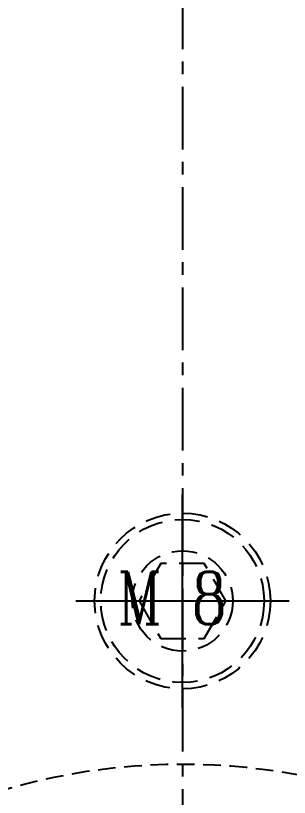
# Model space of a CAD drawing. Header units: millimetres. Extents: x 27275 to 28529, y -21406 to -20519.
# Drawn here: x 28284.4 to 28306.2, y -20728.9 to -20666.6 of the extents above; entities that cross this region are included whole.
import ezdxf

# ---------------------------------------------------------------- set-up
doc = ezdxf.new("R2010")
doc.units = ezdxf.units.MM
doc.header["$LTSCALE"] = 8
for name, pattern in [('CENTER', [2, 1.25, -0.25, 0.25, -0.25]), ('CENTER2', [1.125, 0.75, -0.125, 0.125, -0.125]), ('HIDDEN', [0.375, 0.25, -0.125])]:
    doc.linetypes.add(name, pattern=pattern)
doc.layers.add('CL', color=1, linetype='Continuous')
doc.layers.add('SCREW', color=52, linetype='HIDDEN')
doc.layers.add('dim', color=3, linetype='Continuous', lineweight=15)
doc.styles.add('ROMANC', font='RomanC.ttf', dxfattribs={"width": 0.8, "height": 7})

# ---------------------------------------------------------------- blocks, each defined once
blk = doc.blocks.new('cb_8')
at = {"linetype": 'HIDDEN'}
blk.add_circle((0, 0), 7, dxfattribs=at)
at = {"layer": 'SCREW', "linetype": 'CENTER2', "ltscale": 5}
for p, q in [((0, -8.5), (0, 8.5)), ((-8.5, 0), (8.5, 0))]:
    blk.add_line(p, q, dxfattribs=at)
at = {"layer": 'SCREW'}
blk.add_lwpolyline([(-1.732, 3), (-3.464, 0), (-1.732, -3), (1.732, -3), (3.464, 0), (1.732, 3)], close=True, dxfattribs=at)
for radius in [6.5, 4]:
    blk.add_circle((0, 0), radius, dxfattribs=at)
at = {"layer": 'dim', "style": 'ROMANC', "width": 0.8}
blk.add_text('M 8', height=4.1865, dxfattribs=at).set_placement((-5.202, -1.858))

msp = doc.modelspace()

# ---------------------------------------------------------------- linework, layer by layer
at = {"color": 8, "linetype": 'HIDDEN', "ltscale": 0.7}
msp.add_circle((28297.642, -20776.286), 50, dxfattribs=at)
at = {"layer": 'CL', "color": 7, "linetype": 'CENTER', "ltscale": 0.5}
msp.add_line((28297.642, -20576.286), (28297.642, -20976.286), dxfattribs=at)

# ---------------------------------------------------------------- block references
at = {"layer": 'SCREW'}
msp.add_blockref('cb_8', (28297.642, -20713.286), dxfattribs=at)

doc.saveas('drawing.dxf')
